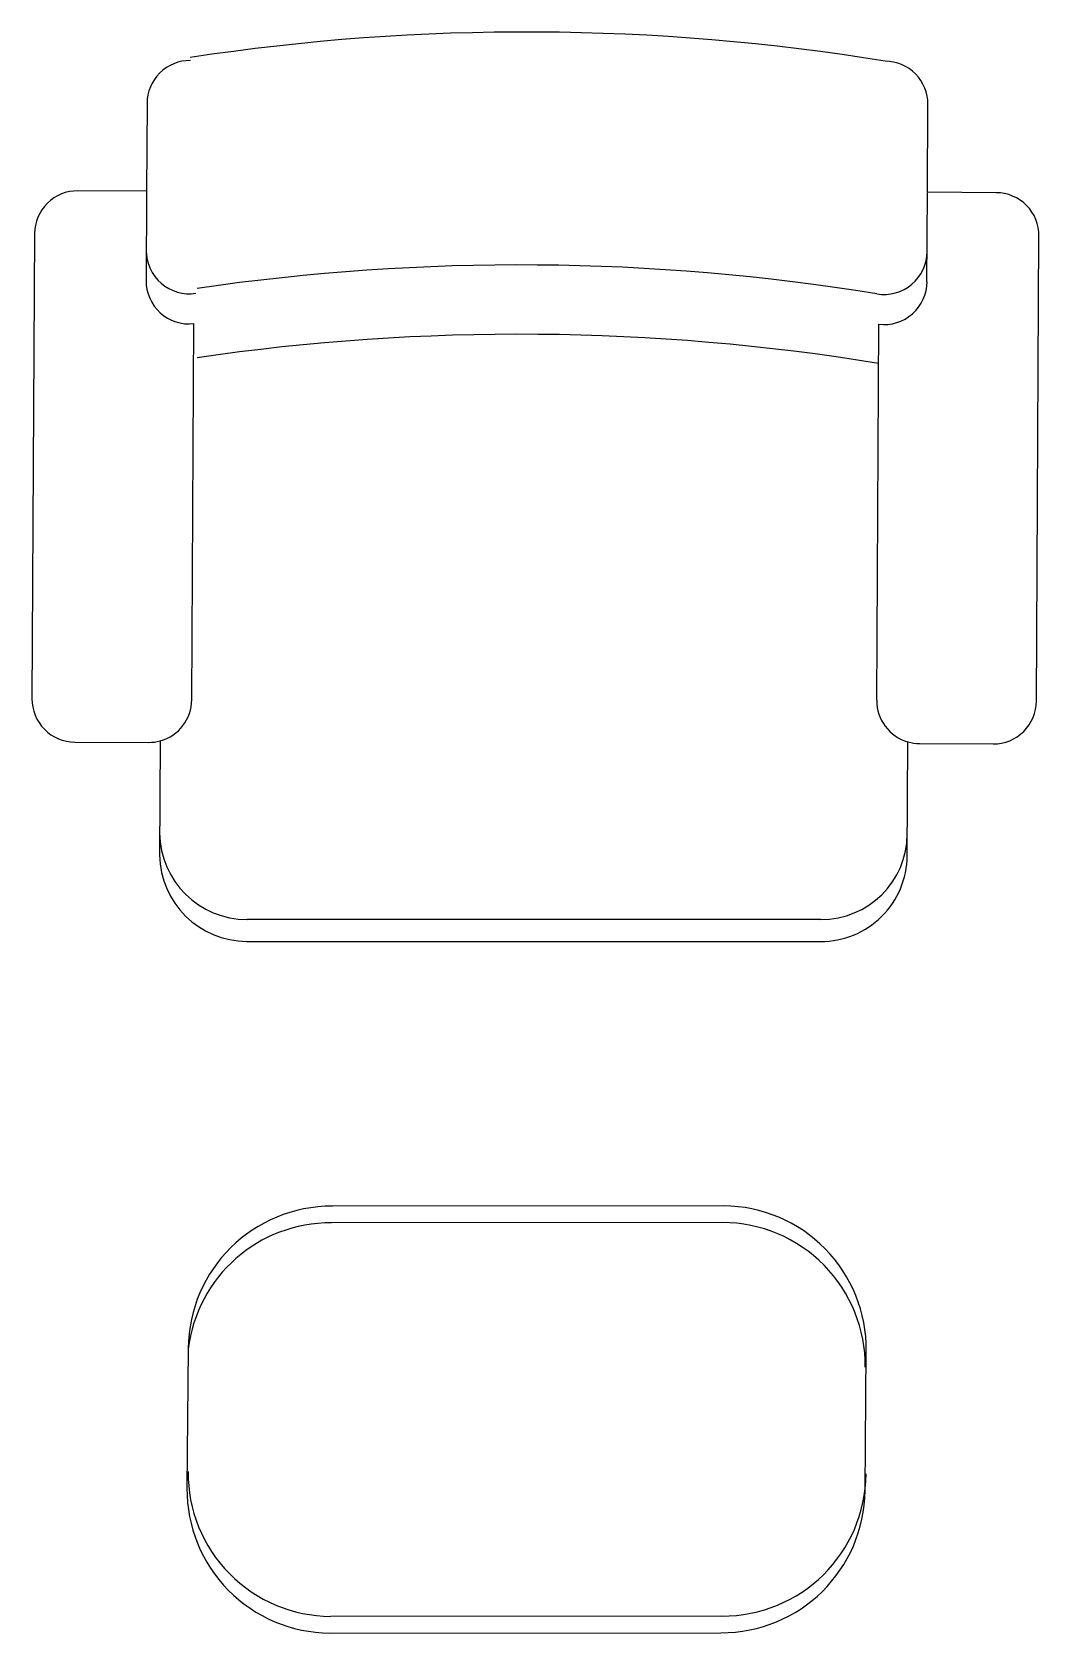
# Model space of a CAD drawing. Extents: x -0.45 to 0.45, y -1.43 to 0.
import ezdxf

# ---------------------------------------------------------------- set-up
doc = ezdxf.new("R2010")
doc.units = 0
doc.header["$MEASUREMENT"] = 0
doc.layers.add('A-MOBILIA', color=2, linetype='CONTINUOUS')

msp = doc.modelspace()

# ---------------------------------------------------------------- linework, layer by layer
at = {"layer": 'A-MOBILIA'}
for p, q in [((-0.3101, -0.5979), (-0.3082, -0.2611)), ((0.3037, -0.5985), (0.3056, -0.2617)), ((0.2536, -0.7949), (-0.2605, -0.7949)), ((0.1658, -1.0662), (-0.1848, -1.0665)), ((0.1649, -1.4187), (-0.1856, -1.419))]:
    msp.add_line(p, q, dxfattribs=at)
for points in [[(-0.3113, -0.0255, 0.414214), (-0.3501, -0.0639), (-0.3505, -0.1425), (-0.4121, -0.1422, 0.414214), (-0.4509, -0.1805), (-0.4532, -0.5971, 0.414214), (-0.4148, -0.6359), (-0.3489, -0.6362, 0.069061), (-0.3383, -0.6348), (-0.3389, -0.737, 0.409776), (-0.2606, -0.8145), (0.2535, -0.8145, 0.414214), (0.331, -0.7378), (0.3316, -0.6357, 0.069061), (0.3421, -0.6372), (0.4081, -0.6376, 0.414214), (0.4468, -0.5992), (0.4491, -0.1826, 0.414214), (0.4108, -0.1439), (0.3492, -0.1435), (0.3496, -0.0649, 0.414214), (0.3113, -0.0261, 0.078474), (-0.3115, -0.0228)], [(0.3487, -0.2236), (0.3492, -0.1439, 0.414214)]]:
    msp.add_lwpolyline(points, format="xyb", dxfattribs=at)
msp.add_lwpolyline([(-0.3505, -0.1425), (-0.351, -0.2226)], dxfattribs=at)
msp.add_lwpolyline([(0.164, -1.4336, 0.413449), (0.2933, -1.3062), (0.2944, -1.181, 0.414979), (0.1667, -1.0514), (-0.1839, -1.0516, 0.413449), (-0.3132, -1.179), (-0.3143, -1.3042, 0.414979), (-0.1865, -1.4339)], format="xyb", close=True, dxfattribs=at)
for centre, radius, start, end in [((-0.3123, -0.1958), 0.0386, 179.6851, 278.8605), ((0.3103, -0.1964), 0.0386, 260.5097, 359.6851), ((-0.0161, -2.2048), 1.9962, 80.7751, 98.3232), ((-0.3124, -0.2228), 0.0386, 179.6851, 276.1965), ((0.3102, -0.2234), 0.0386, 263.1738, 359.6851), ((-0.0164, -2.2669), 1.9962, 80.7227, 98.3224), ((-0.3486, -0.5977), 0.0386, 285.4876, 359.6851), ((0.3423, -0.5987), 0.0386, 179.6851, 253.8826), ((-0.2603, -0.7164), 0.0785, 180.7303, 269.861), ((0.254, -0.7178), 0.0771, 269.6851, 359.6851), ((-0.1856, -1.195), 0.1285, 89.648, 173.1571), ((0.165, -1.1947), 0.1285, 359.4984, 89.648), ((-0.1848, -1.2905), 0.1285, 179.4984, 269.648), ((0.1657, -1.2902), 0.1285, 269.648, 359.4984)]:
    msp.add_arc(centre, radius, start, end, dxfattribs=at)

doc.saveas('drawing.dxf')
